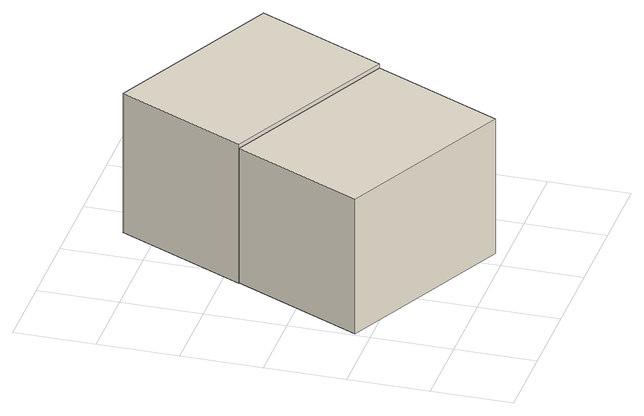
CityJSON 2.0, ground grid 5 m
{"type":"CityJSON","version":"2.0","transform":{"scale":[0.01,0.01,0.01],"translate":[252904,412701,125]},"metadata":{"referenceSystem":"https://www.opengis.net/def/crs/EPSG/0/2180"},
"CityObjects":{
"building1":{"type":"Building","attributes":{"przestNazw":"PL.PZGiK.337.BDOT10k","zrodloDach":"ALS_I","aktZrodla":"2012","roofType":"1000"},"geometry":[{"type":"Solid","lod":"1","boundaries":[[[[0,1,2,3]],[[2,4,5,3]],[[1,6,4,2]],[[0,7,6,1]],[[3,5,7,0]],[[4,6,7,5]]]]}]},
"building2":{"type":"Building","attributes":{"przestNazw":"PL.PZGiK.337.BDOT10k","zrodloDach":"ALS_I","aktZrodla":"2012","roofType":"1000"},"geometry":[{"type":"Solid","lod":"1","boundaries":[[[[8,9,10,11]],[[10,12,13,11]],[[9,14,12,10]],[[8,15,14,9]],[[11,13,15,8]],[[12,14,15,13]]]]}]}
},
"vertices":[
[1508,869,76],[1125,68,76],[16,598,76],[400,1399,76],[16,598,972],[400,1399,972],[1125,68,972],[1508,869,972],
[783,2201,72],[1891,1671,72],[1508,869,72],[400,1399,72],[1508,869,999],[400,1399,999],[1891,1671,999],[783,2201,999]
]}
